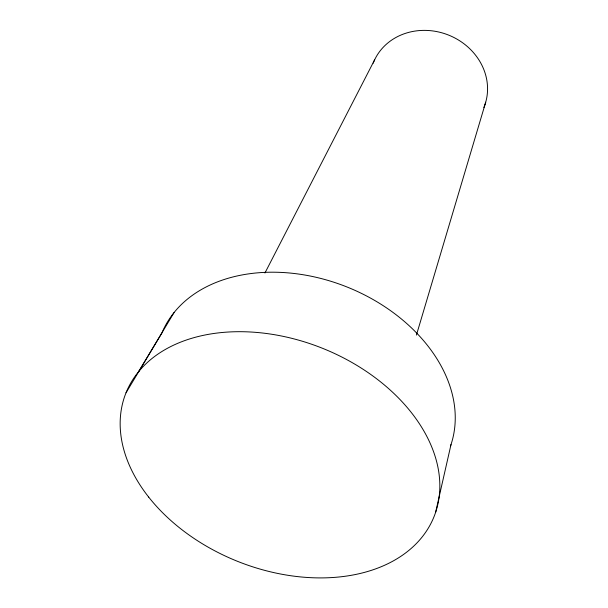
<?xml version="1.0" encoding="UTF-8"?>
<svg xmlns="http://www.w3.org/2000/svg" width="608" height="608" viewBox="0 0 608 608"><rect width="100%" height="100%" fill="white"/><g stroke="black" fill="none" stroke-linecap="round" stroke-linejoin="round"><path stroke-width="0.91" d="M435.586 512.445L451.007 444.585M416.419 335.069L485.708 102.205M264.951 272.984L374.657 59.774M138.525 371.777L174.131 312.466M126.038 392.776L161.888 333.032A155.01 112.526 21.9 0 1 345.823 286.52A155.01 112.526 21.9 0 1 450.391 446.363M373.183 63.202A59.607 53.436 21.9 0 1 448.613 35.097A59.607 53.436 21.9 0 1 483.862 107.494M148.709 497.124A165.992 114.684 21.9 0 0 424.597 533.763A165.992 114.684 21.9 0 0 266.699 333.526A165.992 114.684 21.9 0 0 148.709 497.124"/></g></svg>
